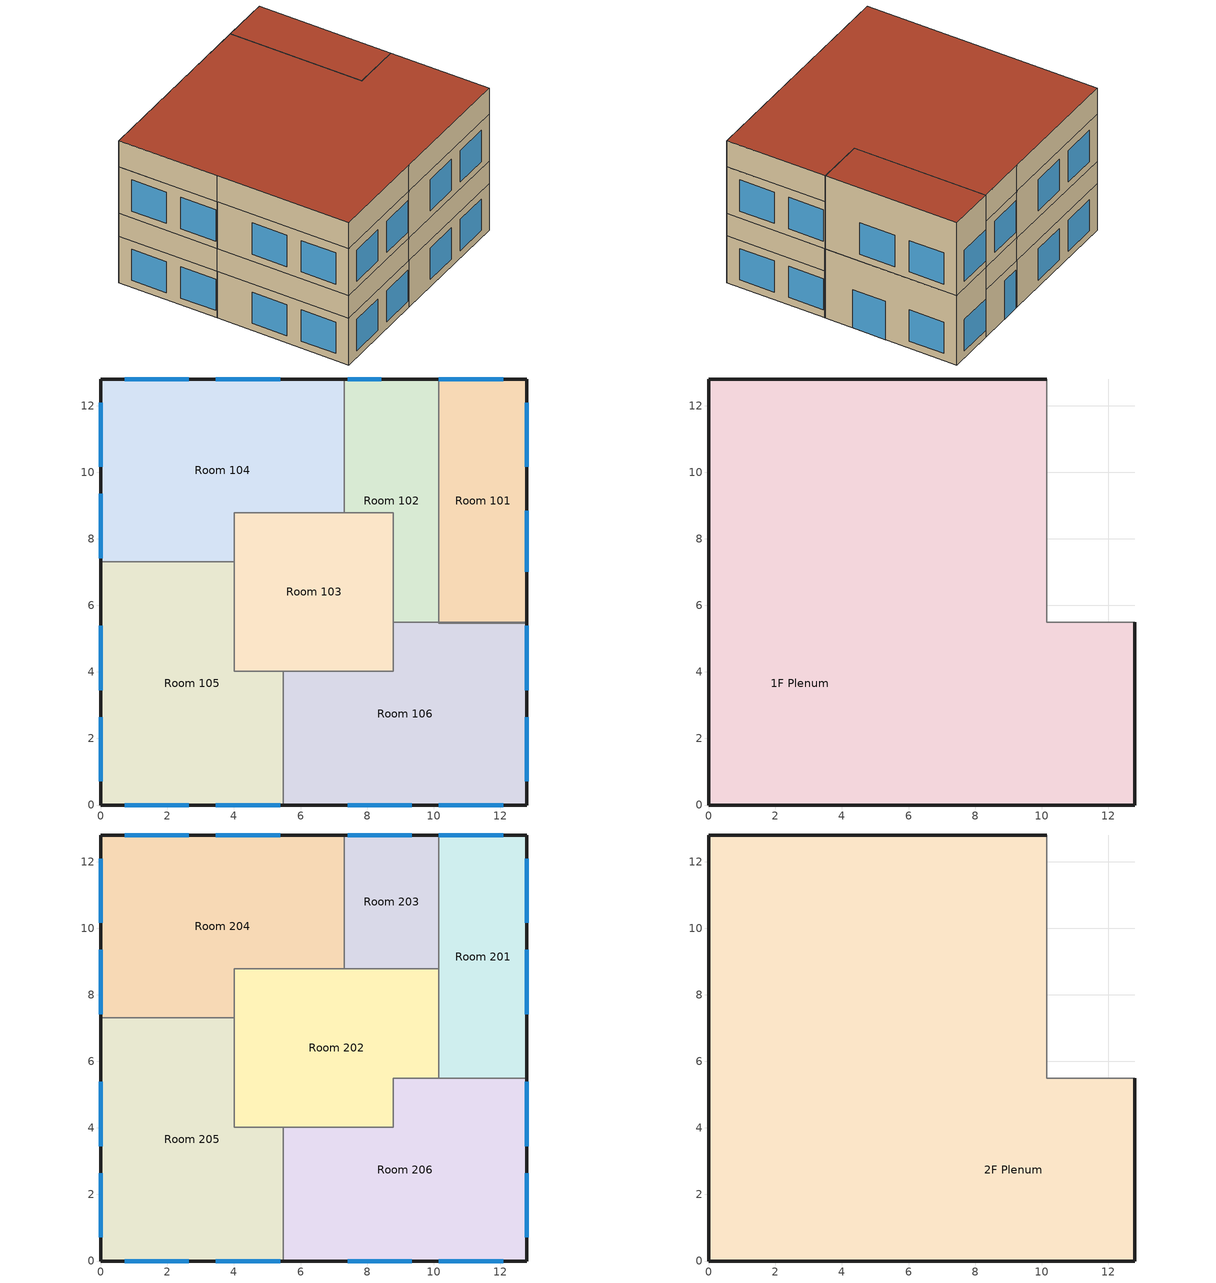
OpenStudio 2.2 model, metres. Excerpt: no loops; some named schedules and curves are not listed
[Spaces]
Room 105
 floor ground (Ground_Floor): 4.01,7.32 4.01,4.01 5.49,4.01 5.49,0 0,0 0,7.32 z0
 wall outside (2FRP_Ext_Wall): 0,7.32 0,0 5.49,0 z0:2.74
 wall to Room 104 (INT_WALL): 4.01,7.32 0,7.32 z0:2.74
 wall to Room 103 (INT_WALL): 5.49,4.01 4.01,4.01 4.01,7.32 z0:2.74
 wall to Room 106 (INT_WALL): 5.49,0 5.49,4.01 z0:2.74
 window (Windows_Double): 0,5.38 0,3.45 / 3.45,0 5.38,0 / 0.71,0 2.64,0 / 0,2.64 0,0.71 z0.41:2.24
Room 101
 floor ground (Ground_Floor): 12.8,12.8 12.8,5.47 10.16,5.47 10.16,12.8 z0
 wall outside (2FRP_Ext_Wall): 12.8,5.47 12.8,12.8 10.16,12.8 z0:4.06
 wall to Room 102 (INT_WALL): 10.16,12.8 10.16,5.47 z0:2.74
 wall to 1F Plenum (INT_WALL): 10.16,12.8 10.16,5.47 12.8,5.47 z2.74:4.06
 wall to Room 106 (INT_WALL): 10.16,5.47 12.8,5.47 z0:2.74
 window (Door): 12.8,7.01 12.8,8.84 z0:2.24
 window (Windows_Double): 12.8,10.16 12.8,12.09 / 12.09,12.8 10.16,12.8 z0.41:2.24
Room 106
 floor ground (Ground_Floor): 12.8,5.49 12.8,0 5.49,0 5.49,4.01 8.79,4.01 8.79,5.49 z0
 wall outside (2FRP_Ext_Wall): 5.49,0 12.8,0 12.8,5.49 z0:2.74
 wall to Room 103 (INT_WALL): 8.79,5.49 8.79,4.01 5.49,4.01 z0:2.74
 wall to Room 102 (INT_WALL): 10.16,5.49 8.79,5.49 z0:2.74
 window (Windows_Double): 12.8,0.71 12.8,2.64 / 10.16,0 12.09,0 / 7.42,0 9.35,0 / 12.8,3.45 12.8,5.38 z0.45:2.27
Room 103
 floor ground (Ground_Floor): 8.79,8.79 8.79,4.01 4.01,4.01 4.01,8.79 z0
 wall to Room 102 (INT_WALL): 8.79,5.49 8.79,8.79 7.32,8.79 z0:2.74
 wall to Room 104 (INT_WALL): 7.32,8.79 4.01,8.79 4.01,7.32 z0:2.74
Room 102
 floor ground (Ground_Floor): 10.16,12.8 10.16,5.49 8.79,5.49 8.79,8.79 7.32,8.79 7.32,12.8 z0
 wall outside (2FRP_Ext_Wall): 10.16,12.8 7.32,12.8 z0:2.74
 wall to Room 104 (INT_WALL): 7.32,12.8 7.32,8.79 z0:2.74
 window (Door): 8.43,12.8 7.42,12.8 z0:2.24
Room 104
 floor ground (Ground_Floor): 7.32,12.8 7.32,8.79 4.01,8.79 4.01,7.32 0,7.32 0,12.8 z0
 wall outside (Hybrid Spray Foam In.): 7.32,12.8 0,12.8 0,7.32 z0:2.74
 window (Windows_Double): 0,9.35 0,7.42 / 5.38,12.8 3.45,12.8 / 2.64,12.8 0.71,12.8 / 0,12.09 0,10.16 z0.41:2.24
1F Plenum
 floor to Room 103 (Drop_Ceiling): 8.78,8.79 8.78,4.01 4.01,4.01 4.01,8.79 z2.74
 floor to Room 102 (Drop_Ceiling): 10.15,12.8 10.15,5.49 8.78,5.49 8.78,8.79 7.31,8.79 7.31,12.8 z2.74
 floor to Room 104 (Drop_Ceiling): 7.31,12.8 7.31,8.79 4.01,8.79 4.01,7.32 -0.01,7.32 -0.01,12.8 z2.74
 floor to Room 105 (Drop_Ceiling): 4.01,7.32 4.01,4.01 5.48,4.01 5.48,0 -0.01,0 -0.01,7.32 z2.74
 floor to Room 106 (Drop_Ceiling): 12.8,5.49 12.8,0 5.48,0 5.48,4.01 8.78,4.01 8.78,5.49 z2.74
 wall outside (2FRP_Ext_Wall): -0.01,7.32 -0.01,0 5.48,0 12.8,0 12.8,5.49 / 10.15,12.8 7.31,12.8 z2.74:4.06
 wall outside (Hybrid Spray Foam In.): 7.31,12.8 -0.01,12.8 -0.01,7.32 z2.74:4.06
Room 206
 floor to 1F Plenum (2F_Floor): 12.8,5.49 12.8,0 5.49,0 5.49,4.01 8.79,4.01 8.79,5.49 z4.06
 wall outside (2FRP_Ext_Wall): 5.49,0 12.8,0 12.8,5.49 z4.06:6.81
 wall to Room 202 (INT_WALL): 10.16,5.49 8.79,5.49 8.79,4.01 5.49,4.01 z4.06:6.81
 wall to Room 201 (INT_WALL): 12.8,5.49 10.16,5.49 z4.06:6.81
 wall to Room 205 (INT_WALL): 5.49,4.01 5.49,0 z4.06:6.81
 window (Windows_Double): 10.16,0 12.09,0 / 12.8,0.71 12.8,2.64 / 12.8,3.45 12.8,5.38 / 7.42,0 9.35,0 z4.47:6.3
Room 202
 floor to 1F Plenum (2F_Floor): 10.16,8.79 10.16,5.49 8.79,5.49 8.79,4.01 4.01,4.01 4.01,8.79 z4.06
 wall to Room 205 (INT_WALL): 4.01,7.32 4.01,4.01 5.49,4.01 z4.06:6.81
 wall to Room 203 (INT_WALL): 10.16,8.79 7.32,8.79 z4.06:6.81
 wall to Room 201 (INT_WALL): 10.16,5.49 10.16,8.79 z4.06:6.81
 wall to Room 204 (INT_WALL): 7.32,8.79 4.01,8.79 4.01,7.32 z4.06:6.81
Room 201
 floor to Room 101 (SB-U): 12.8,12.8 12.8,5.49 10.16,5.49 10.16,12.8 z4.06
 wall outside (2FRP_Ext_Wall): 12.8,5.49 12.8,12.8 10.16,12.8 z4.06:8.33
 wall to 2F Plenum (INT_WALL): 10.16,12.8 10.16,5.49 12.8,5.49 z6.81:8.33
 wall to Room 203 (INT_WALL): 10.16,12.8 10.16,8.79 z4.06:6.81
 window (Windows_Double): 12.09,12.8 10.16,12.8 / 12.8,10.16 12.8,12.09 / 12.8,7.42 12.8,9.35 z4.47:6.3
 roof outside (2FRP_Roof): 12.8,5.49 12.8,12.8 10.16,12.8 10.16,5.49 z8.33
Room 205
 floor to 1F Plenum (2F_Floor): 4.01,7.32 4.01,4.01 5.49,4.01 5.49,0 0,0 0,7.32 z4.06
 wall outside (2FRP_Ext_Wall): 0,7.32 0,0 5.49,0 z4.06:6.81
 wall to Room 204 (INT_WALL): 4.01,7.32 0,7.32 z4.06:6.81
 window (Windows_Double): 0.71,0 2.64,0 / 3.45,0 5.38,0 / 0,2.64 0,0.71 / 0,5.38 0,3.45 z4.47:6.3
Room 204
 floor to 1F Plenum (2F_Floor): 7.32,12.8 7.32,8.79 4.01,8.79 4.01,7.32 0,7.32 0,12.8 z4.06
 wall outside (Rigid Foam Board In.): 7.32,12.8 0,12.8 0,7.32 z4.06:6.81
 wall to Room 203 (INT_WALL): 7.32,8.79 7.32,12.8 z4.06:6.81
 window (Windows_Double): 0,12.09 0,10.16 / 2.64,12.8 0.71,12.8 / 0,9.35 0,7.42 / 5.38,12.8 3.45,12.8 z4.47:6.3
Room 203
 floor to 1F Plenum (2F_Floor): 10.16,12.8 10.16,8.79 7.32,8.79 7.32,12.8 z4.06
 wall outside (2FRP_Ext_Wall): 10.16,12.8 7.32,12.8 z4.06:6.81
 window (Windows_Double): 9.35,12.8 7.42,12.8 z4.47:6.3
2F Plenum
 floor to Room 206 (Drop_Ceiling): 12.8,5.49 12.8,0 5.49,0 5.49,4.01 8.79,4.01 8.79,5.49 z6.81
 floor to Room 204 (Drop_Ceiling): 7.32,12.8 7.32,8.79 4.01,8.79 4.01,7.32 0,7.32 0,12.8 z6.81
 floor to Room 205 (Drop_Ceiling): 4.01,7.32 4.01,4.01 5.49,4.01 5.49,0 0,0 0,7.32 z6.81
 floor to Room 203 (Drop_Ceiling): 10.16,12.8 10.16,8.79 7.32,8.79 7.32,12.8 z6.81
 floor to Room 202 (Drop_Ceiling): 10.16,8.79 10.16,5.49 8.79,5.49 8.79,4.01 4.01,4.01 4.01,8.79 z6.81
 wall outside (2FRP_Ext_Wall): 0,7.32 0,0 5.49,0 12.8,0 12.8,5.49 / 10.16,12.8 7.32,12.8 z6.81:8.33
 wall outside (Rigid Foam Board In.): 7.32,12.8 0,12.8 0,7.32 z6.81:8.33
 roof outside (2FRP_Roof): 12.8,0 12.8,5.49 10.16,5.49 10.16,12.8 0,12.8 0,0 z8.33
[Site]
Oak Ridge_TN_USA Design_Conditions: Latitude {deg}=35.96; Longitude {deg}=-84.29; Time Zone {hr}=-5; Elevation {m}=334; Terrain=Suburbs
[Building]
FRP_RTU: North Axis {deg}=0
[SizingPeriod:DesignDay] Barometric Pressure {Pa}=97376; Sky Clearness=0; Rain Indicator=0; Snow Indicator=0; Day of Month=21; Daylight Saving Time Indicator=0; Humidity Indicating Type=Wetbulb; Dry-Bulb Temperature Range Modifier Type=DefaultMultipliers
Name | Maximum Dry-Bulb Temperature {C} | Daily Dry-Bulb Temperature Range {deltaC} | Humidity Indicating Conditions at Maximum Dry-Bulb | Wind Speed {m/s} | Wind Direction {deg} | Month | Day Type | Solar Model Indicator | ASHRAE Taub | ASHRAE Taud
Oak Ridge Ann Clg 2% Condns DB=>MWB | 31.4 | 10.3 | 22.8 | 3.2 | 260 | 7 | SummerDesignDay | ASHRAETau | 0.455 | 2.134
Oak Ridge Ann Htg 99.6% Condns DB | -8.6 | 0 | -8.6 | 2.5 | 50 | 1 | WinterDesignDay | ASHRAEClearSky
[ClimateZones]
Climate Zone Institution Name 2=CEC; Climate Zone Document Name 2=California Climate Zone Descriptions; Climate Zone Document Year 2=1995
[Site:GroundReflectance]
0.29, 0.29, 0.29, 0.29, 0.29, 0.29, 0.29, 0.29, 0.29, 0.29, 0.29, 0.29
[Site:GroundTemperature:BuildingSurface]
19.939, 19.907, 19.925, 20.167, 21.424, 22.505, 22.726, 22.815, 22.805, 20.837, 20.22, 20.048
[Site:WaterMainsTemperature]
Calculation Method=Correlation; Annual Average Outdoor Air Temperature {C}=14.55; Maximum Difference In Monthly Average Outdoor Air Temperatures {deltaC}=22
[Construction]
INT_WALL: GP01 1/2 GYPSUM, GP01 1/2 GYPSUM
2FRP_Ext_Wall: ExtWall_FaceBrick, ExtWall_Air, ExtWall_ConcreteBlock, ExtWall_R11_Insulation, ExtWall_Gypsum
Ground_Floor: Ground_Lower_Concrete, GeoFoam, Ground_Upper_Concrete
2F_Floor: 2F FLOOR CONCRETE
SB-U: MAT-SB-U
Windows_Double: Double Pane
Drop_Ceiling: Std AC02
Rigid Foam Board In.: ExtWall_FaceBrick, ExtWall_Air, ExtWall_ConcreteBlock, ExtWall_R11_Insulation, ExtWall_Gypsum, 2" Polyisorigid Foam Board, ExtWall_Gypsum
Hybrid Spray Foam In.: ExtWall_FaceBrick, ExtWall_Air, ExtWall_ConcreteBlock, C.C. Spray Foam, 1.5" Air Gap, ExtWall_Gypsum
2FRP_Roof: Std PW05, Roof Insulation, Roof Membrane, Metal Decking
Door: Door
[Material] Thermal Absorptance=0.9
Name | Roughness | Thickness {m} | Conductivity {W/m-K} | Density {kg/m3} | Specific Heat {J/kg-K} | Solar Absorptance | Visible Absorptance
GP01 1/2 GYPSUM | Smooth | 0.0127 | 0.16 | 800 | 1090 | 0.7 | 0.5
ExtWall_FaceBrick | MediumRough | 0.092075 | 1.31095 | 2082.4 | 920.48 | 0.7 | 0.7
ExtWall_ConcreteBlock | Rough | 0.2032 | 1.311 | 1121.29 | 836.8 | 0.7 | 0.7
ExtWall_R11_Insulation | MediumRough | 0.0889 | 0.077868 | 9.61107 | 836.8 | 0.7 | 0.7
ExtWall_Gypsum | Smooth | 0.015875 | 0.16 | 784.9 | 830 | 0.92 | 0.92
Ground_Lower_Concrete | MediumRough | 0.1524 | 1.95 | 2240 | 900 | 0.7 | 0.7
GeoFoam | MediumRough | 0.3048 | 0.033 | 51.5 | 836.8 | 0.7 | 0.7
Ground_Upper_Concrete | MediumRough | 0.4064 | 1.95 | 2240 | 900 | 0.7 | 0.7
2F FLOOR CONCRETE | MediumRough | 0.1651 | 1.95 | 2240 | 900 | 0.7 | 0.7
Std AC02 | MediumSmooth | 0.0127 | 0.057 | 288 | 1339 | 0.7 | 0.2
2" Polyisorigid Foam Board | Rough | 0.0508 | 0.02605 | 32 | 920 | 0.7 | 0.7
C.C. Spray Foam | Rough | 0.0889 | 0.02884 | 32 | 920 | 0.7 | 0.7
Std PW05 | MediumSmooth | 0.0191 | 0.115 | 545 | 1213 | 0.78 | 0.78
Roof Insulation | MediumRough | 0.0762 | 0.024023 | 265 | 836.8 | 0.7 | 0.7
Roof Membrane | VeryRough | 0.0095 | 0.16 | 1121.29 | 1460 | 0.7 | 0.7
Metal Decking | MediumSmooth | 0.0015 | 45.006 | 7680 | 418.4 | 0.7 | 0.3
[Material:AirGap]
Name | Thermal Resistance {m2-K/W}
ExtWall_Air | 0.156738
1.5" Air Gap | 0.179632
[Material:NoMass]
MAT-SB-U: Roughness=Rough; Thermal Resistance {m2-K/W}=0.117407; Thermal Absorptance=0.65; Solar Absorptance=0.65; Visible Absorptance=0.65
[WindowMaterial:SimpleGlazingSystem] Visible Transmittance=0.65
Name | U-Factor {W/m2-K} | Solar Heat Gain Coefficient
Double Pane | 3.36153 | 0.623
Door | 3.62273 | 0.578
[ThermalZone] Use Ideal Air Loads=No
Room 105: Thermostat=Thermostat Dual SP Control
Room 206: Thermostat=ThermostatSetpoint:DualSetpoint #1
Room 101; Room 201: 
Room 102: Thermostat=ThermostatSetpoint:DualSetpoint #2
Room 106: Thermostat=ThermostatSetpoint:DualSetpoint #3
Room 202: Thermostat=ThermostatSetpoint:DualSetpoint #4
Room 205: Thermostat=ThermostatSetpoint:DualSetpoint #5
Room 103: Thermostat=ThermostatSetpoint:DualSetpoint #6
Room 104: Thermostat=ThermostatSetpoint:DualSetpoint #7
1F Plenum; 2F Plenum: Zone Outside Convection Algorithm=AdaptiveConvectionAlgorithm
Room 204: Thermostat=ThermostatSetpoint:DualSetpoint #8
Room 203: Thermostat=ThermostatSetpoint:DualSetpoint #9; Multiplier=1
[Sizing:Zone] Zone Cooling Design Supply Air Temperature Input Method=SupplyAirTemperature; Zone Cooling Design Supply Air Temperature {C}=14; Zone Cooling Design Supply Air Temperature Difference {deltaC}=11.11; Zone Heating Design Supply Air Temperature Input Method=SupplyAirTemperature; Zone Heating Design Supply Air Temperature {C}=40; Zone Heating Design Supply Air Temperature Difference {deltaC}=11.11; Zone Cooling Design Supply Air Humidity Ratio {kg-H2O/kg-air}=0.0085; Zone Heating Design Supply Air Humidity Ratio {kg-H2O/kg-air}=0.008; Cooling Design Air Flow Method=DesignDay; Heating Design Air Flow Method=DesignDay; Account for Dedicated Outdoor Air System=No; Dedicated Outdoor Air System Control Strategy=NeutralSupplyAir; Dedicated Outdoor Air Low Setpoint Temperature for Design {C}=autosize; Dedicated Outdoor Air High Setpoint Temperature for Design {C}=autosize
Room 101; Room 201; 1F Plenum; 2F Plenum
[Space]
Name | Building Story | Thermal Zone | Design Specification Outdoor Air Object | Part of Total Floor Area
Room 105 | Building Story 1 | Room 105 | DesignSpecification:OutdoorAir #5
Room 206 | Building Story 3 | Room 206 | ZoneOA Design
Room 101 | Building Story 1 | Room 101
Room 102 | Building Story 1 | Room 102 | DesignSpecification:OutdoorAir #9
Room 106 | Building Story 1 | Room 106 | DesignSpecification:OutdoorAir #7
Room 202 | Building Story 3 | Room 202 | DesignSpecification:OutdoorAir #8
Room 201 | Building Story 3 | Room 201
Room 205 | Building Story 3 | Room 205 | DesignSpecification:OutdoorAir #2
Room 103 | Building Story 1 | Room 103 | DesignSpecification:OutdoorAir #1
Room 104 | Building Story 1 | Room 104 | DesignSpecification:OutdoorAir #6
1F Plenum | Building Story 2 | 1F Plenum |  | No
Room 204 | Building Story 3 | Room 204 | DesignSpecification:OutdoorAir #4
2F Plenum | Building Story 4 | 2F Plenum |  | No
Room 203 | Building Story 3 | Room 203 | DesignSpecification:OutdoorAir #3
[ThermostatSetpoint:DualSetpoint] Heating Setpoint Temperature Schedule=Heating Schedule; Cooling Setpoint Temperature Schedule=Cooling Schedule
Thermostat Dual SP Control; ThermostatSetpoint:DualSetpoint #1; ThermostatSetpoint:DualSetpoint #2; ThermostatSetpoint:DualSetpoint #3; ThermostatSetpoint:DualSetpoint #4; ThermostatSetpoint:DualSetpoint #5; ThermostatSetpoint:DualSetpoint #6; ThermostatSetpoint:DualSetpoint #7; ThermostatSetpoint:DualSetpoint #8; ThermostatSetpoint:DualSetpoint #9
[DesignSpecification:OutdoorAir] Outdoor Air Flow Rate {m3/s}=0; Outdoor Air Flow Rate Fraction Schedule=ALWAYS_OFF
ZoneOA Design; DesignSpecification:OutdoorAir #1; DesignSpecification:OutdoorAir #2; DesignSpecification:OutdoorAir #3; DesignSpecification:OutdoorAir #4; DesignSpecification:OutdoorAir #5; DesignSpecification:OutdoorAir #6; DesignSpecification:OutdoorAir #7; DesignSpecification:OutdoorAir #8; DesignSpecification:OutdoorAir #9
[ElectricEquipment:Definition] Design Level Calculation Method=EquipmentLevel
Name | Design Level {W}
Plug13 Definition | 800
Plug8 Definition | 7.7
Plug4 Definition; Plug2 Definition | 10
WallHeater_201 Definition; WallHeater_101 Definition | 1000
Plug9 Definition | 70
Plug5 Definition | 7.8
Plug10 Definition | 36
Plug12 Definition | 350
Plug4_1 Definition | 2.6
Plug11 Definition | 63
[ElectricEquipment]
Name | Electric Equipment Definition | Space or SpaceType | Schedule
Plug13 | Plug13 Definition | Room 106 | New_BLDG_EQUIP_SCH_Down
Plug8 | Plug8 Definition | Room 103 | New_BLDG_EQUIP_SCH_Down
Plug4 | Plug4 Definition | Room 204 | New_BLDG_EQUIP_SCH_Up
WallHeater_201 | WallHeater_201 Definition | Room 201 | WALL_HEATER
Plug9 | Plug9 Definition | Room 202 | New_BLDG_EQUIP_SCH_Up
Plug5 | Plug5 Definition | Room 206 | New_BLDG_EQUIP_SCH_Up
Plug10 | Plug10 Definition | Room 104 | New_BLDG_EQUIP_SCH_Down
Plug12 | Plug12 Definition | Room 102 | New_BLDG_EQUIP_SCH_Down
WallHeater_101 | WallHeater_101 Definition | Room 101 | WALL_HEATER
Plug4_1 | Plug4_1 Definition | Room 203 | New_BLDG_EQUIP_SCH_Up
Plug11 | Plug11 Definition | Room 105 | New_BLDG_EQUIP_SCH_Down
Plug2 | Plug2 Definition | Room 205 | New_BLDG_EQUIP_SCH_Up
[Lights:Definition] Design Level Calculation Method=Watts/Area; Return Air Fraction Calculated from Plenum Temperature=No
Name | Watts per Space Floor Area {W/m2}
General Lighting_4 Definition; General Lighting_7 Definition; General Lighting_5 Definition; General Lighting_2 Definition; General Lighting_4_1 Definition; General Lighting_9 Definition | 8.13292
General Lighting_12 Definition; General Lighting_13 Definition; General Lighting_10 Definition; General Lighting_8 Definition; General Lighting_3 Definition; General Lighting_11 Definition | 8.56347
[Lights] Fraction Replaceable=1
Name | Lights Definition | Space or SpaceType | Schedule
General Lighting_4 | General Lighting_4 Definition | Room 204 | BLDG_LIGHT_Upst_SCH
General Lighting_12 | General Lighting_12 Definition | Room 102 | BLDG_LIGHT_DownSt_SCH
General Lighting_7 | General Lighting_7 Definition | Room 201 | BLDG_LIGHT_Upst_SCH
General Lighting_13 | General Lighting_13 Definition | Room 106 | BLDG_LIGHT_DownSt_SCH
General Lighting_5 | General Lighting_5 Definition | Room 206 | BLDG_LIGHT_Upst_SCH
General Lighting_2 | General Lighting_2 Definition | Room 205 | BLDG_LIGHT_Upst_SCH
General Lighting_4_1 | General Lighting_4_1 Definition | Room 203 | BLDG_LIGHT_Upst_SCH
General Lighting_10 | General Lighting_10 Definition | Room 104 | BLDG_LIGHT_DownSt_SCH
General Lighting_9 | General Lighting_9 Definition | Room 202 | BLDG_LIGHT_Upst_SCH
General Lighting_8 | General Lighting_8 Definition | Room 103 | BLDG_LIGHT_DownSt_SCH
General Lighting_3 | General Lighting_3 Definition | Room 101 | BLDG_LIGHT_DownSt_SCH
General Lighting_11 | General Lighting_11 Definition | Room 105 | BLDG_LIGHT_DownSt_SCH
[EnergyManagementSystem:Sensor]
OutdoorAir_Tdb: Output Variable or Output Meter Index Key=Environment; Output Variable or Output Meter=Output:Variable #9
[SpaceInfiltration:DesignFlowRate] Schedule=INFIL_SCH; Design Flow Rate Calculation Method=AirChanges/Hour; Air Changes per Hour {1/hr}=0.5; Constant Term Coefficient=0.606; Temperature Term Coefficient=0.03636; Velocity Term Coefficient=0.1177; Velocity Squared Term Coefficient=0
Name | Space or SpaceType
Infiltration
Room 204 Infiltration | Room 204
1F Plenum Infiltration | 1F Plenum
Room 205 Infiltration | Room 205
Room 101 Infiltration | Room 101
Room 201 Infiltration | Room 201
2F Plenum Infiltration | 2F Plenum
Room 202 Infiltration | Room 202
Room 206 Infiltration | Room 206
Room 104 Infiltration | Room 104
Room 102 Infiltration | Room 102
Room 103 Infiltration | Room 103
Room 203 Infiltration | Room 203
Room 106 Infiltration | Room 106
Room 105 Infiltration | Room 105
[OtherEquipment:Definition] Design Level Calculation Method=Watts/Area; Fraction Latent=1
Name | Watts per Space Floor Area {W/m2}
104 Occupant Latent Definition; 106 Occupant Latent Definition; 206 Occupant Latent Definition; 205 Occupant Latent Definition; 105 Occupant Latent Definition; 204 Occupant Latent Definition | 2.7133
203 Occupant Latent Definition | 3.155
102 Occupant Latent Definition | 5.679
[OtherEquipment] Schedule=Occupant Latent Schedule
Name | Other Equipment Definition | Space or SpaceType
104 Occupant Latent | 104 Occupant Latent Definition | Room 104
106 Occupant Latent | 106 Occupant Latent Definition | Room 106
206 Occupant Latent | 206 Occupant Latent Definition | Room 206
205 Occupant Latent | 205 Occupant Latent Definition | Room 205
105 Occupant Latent | 105 Occupant Latent Definition | Room 105
203 Occupant Latent | 203 Occupant Latent Definition | Room 203
204 Occupant Latent | 204 Occupant Latent Definition | Room 204
102 Occupant Latent | 102 Occupant Latent Definition | Room 102
[EnergyManagementSystem:Program]
MakeSetpoint: IF OutdoorAir_Tdb >= 13.89; SET CoolingSupplyT = 15.0; SET HeatingSupplyT = 15.0; ELSEIF OutdoorAir_Tdb <= 7.7; SET CoolingSupplyT = 20.0; SET HeatingSupplyT = 20.0; ELSE; SET CoolingSupplyT = -0.8078 * OutdoorAir_Tdb + 26.22; SET HeatingSupplyT = -0.8078 * OutdoorAir_Tdb + 26.22; ENDIF
[EnergyManagementSystem:OutputVariable] Type of Data in Variable=Averaged; Update Frequency=SystemTimestep; EMS Program or Subroutine=MakeSetpoint; Units=C
Name | EMS Variable
Cooling Supply Temperature | CoolingSupplyT
Heating Supply Temperature | HeatingSupplyT
[EnergyManagementSystem:ProgramCallingManager]
SetpointResetManager: AfterPredictorBeforeHVACManagers; MakeSetpoint
[BuildingStory]
Name | Nominal Z Coordinate {m}
Building Story 1 | 0
Building Story 2 | 2.7432
Building Story 3 | 4.064
Building Story 4 | 6.8072
[CoilPerformance:DX:Cooling] Gross Rated Total Cooling Capacity {W}=autosize; Gross Rated Sensible Heat Ratio=autosize; Rated Air Flow Rate {m3/s}=autosize; Nominal Time for Condensate Removal to Begin {s}=1000; Ratio of Initial Moisture Evaporation Rate and Steady State Latent Capacity=1.5; Maximum Cycling Rate {cycles/hr}=3; Latent Capacity Time Constant {s}=45; Condenser Type=AirCooled; Evaporative Condenser Effectiveness=0.9; Evaporative Condenser Air Flow Rate {m3/s}=autosize; Evaporative Condenser Pump Rated Power Consumption {W}=autosize
Name | Gross Rated Cooling COP {W/W} | Fraction of Air Flow Bypassed Around Coil | Total Cooling Capacity Function of Temperature Curve | Total Cooling Capacity Function of Flow Fraction Curve | Energy Input Ratio Function of Temperature Curve | Energy Input Ratio Function of Flow Fraction Curve | Part Load Fraction Correlation Curve
Coil Performance DX Cooling 1 | 3 | 0.5 | Curve Biquadratic 1 | Curve Quadratic 1 | Curve Biquadratic 2 | Curve Quadratic 2 | Curve Quadratic 3
Coil Performance DX Cooling 2 | 3 | 0 | Curve Biquadratic 3 | Curve Quadratic 4 | Curve Biquadratic 4 | Curve Quadratic 5 | Curve Quadratic 6
Coil Performance DX Cooling 3 | 2.7 | 0.5 | Curve Biquadratic 5 | Curve Quadratic 7 | Curve Biquadratic 6 | Curve Quadratic 8 | Curve Quadratic 9
Coil Performance DX Cooling 4 | 2.7 | 0 | Curve Biquadratic 7 | Curve Quadratic 10 | Curve Biquadratic 8 | Curve Quadratic 11 | Curve Quadratic 12
